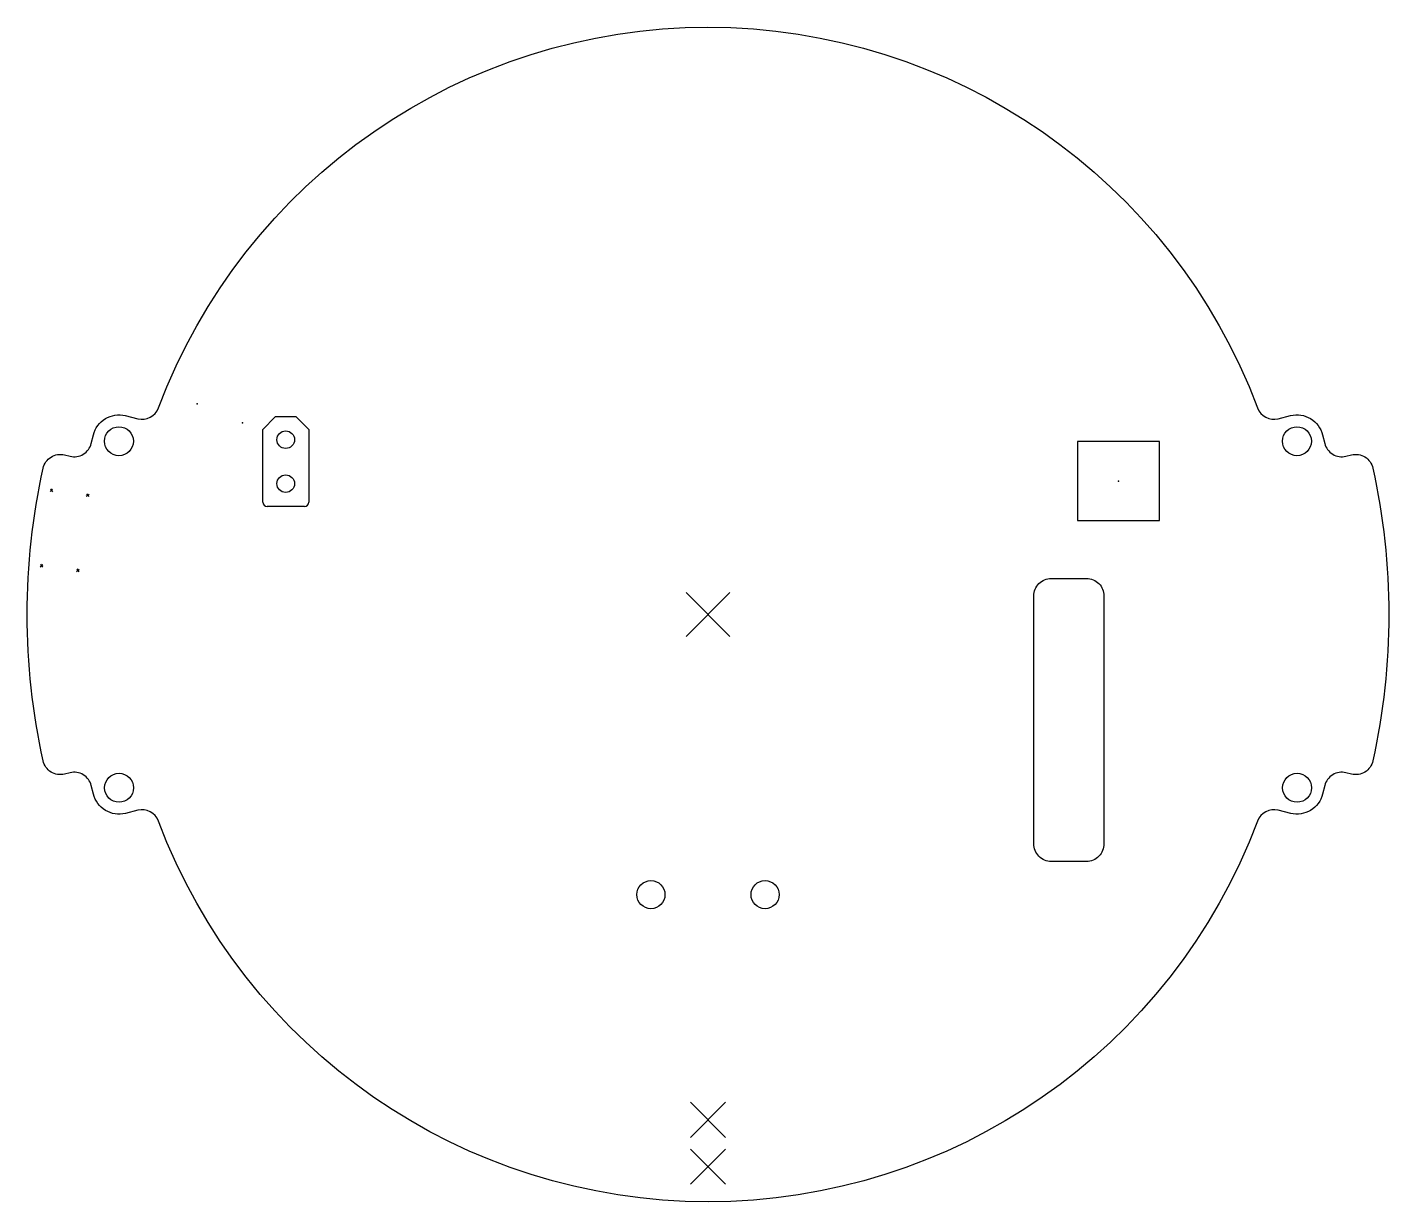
# Model space of a CAD drawing. Header units: millimetres. Extents: x -78 to 78, y -67 to 67.
import ezdxf

# ---------------------------------------------------------------- set-up
doc = ezdxf.new("R2010")
doc.units = ezdxf.units.MM
doc.layers.get('0').update_dxf_attribs({"linetype": 'CONTINUOUS'})

msp = doc.modelspace()

# ---------------------------------------------------------------- linework, layer by layer
for p, q in [((-49.26, 22.5), (-50.67, 21.06)), ((-46.88, 22.5), (-49.26, 22.5)), ((-45.46, 21.06), (-46.88, 22.5)), ((-50.67, 12.77), (-50.67, 21.06)), ((-45.46, 21.06), (-45.46, 12.77)), ((-74.9, 13.99), (-74.61, 14.25)), ((-74.86, 14.29), (-74.64, 13.96)), ((-70.78, 13.45), (-70.44, 13.71)), ((-70.74, 13.74), (-70.48, 13.41)), ((-45.94, 12.29), (-50.19, 12.29)), ((-76.03, 5.42), (-75.73, 5.69)), ((-75.99, 5.72), (-75.77, 5.39)), ((-71.91, 4.88), (-71.57, 5.14)), ((-71.87, 5.18), (-71.61, 4.84)), ((-2.5, -2.5), (2.5, 2.5)), ((2.5, -2.5), (-2.5, 2.5)), ((-2, -59.5), (2, -55.5)), ((2, -59.5), (-2, -55.5)), ((-2, -64.83), (2, -60.83)), ((2, -64.83), (-2, -60.83))]:
    msp.add_line(p, q)
for points in [[(72.63, 18.01), (73.25, 18.17, -0.421995), (75.69, 16.65, -0.108715), (75.69, -16.65, -0.421995), (73.25, -18.17), (72.63, -18.01, 0.414352), (70.21, -19.47), (69.97, -20.44, -0.414214), (66.34, -22.63), (64.91, -22.28, 0.380359), (62.56, -23.51, -0.692416), (-62.56, -23.52, 0.380491), (-64.91, -22.28), (-66.33, -22.63, -0.414214), (-69.97, -20.44), (-70.21, -19.47, 0.414214), (-72.63, -18.01), (-73.25, -18.17, -0.421995), (-75.69, -16.65, -0.108701), (-75.69, 16.65, -0.421872), (-73.26, 18.16), (-72.63, 18.01, 0.414214), (-70.21, 19.47), (-69.97, 20.44, -0.414214), (-66.34, 22.63), (-64.91, 22.28, 0.380359), (-62.56, 23.51, -0.692416), (62.56, 23.52, 0.380491), (64.91, 22.28), (66.33, 22.63, -0.414214), (69.97, 20.44), (70.21, 19.47, 0.414214)], [(45.08, 2.1), (45.08, 1.1), (45.08, -5.1), (45.08, -26.1, -0.414214), (43.08, -28.1), (39.08, -28.1, -0.414214), (37.08, -26.1), (37.08, -5.1), (37.08, 1.1), (37.08, 2.1, -0.414214), (39.08, 4.1), (40.47, 4.1), (41.69, 4.1), (43.08, 4.1, -0.414214)]]:
    msp.add_lwpolyline(points, format="xyb", close=True)
msp.add_lwpolyline([(42.05, 10.68), (51.39, 10.68), (51.39, 19.68), (42.05, 19.68)], close=True)
for centre, radius in [((-67.06, 19.72), 1.65), ((67.05, 19.72), 1.65), ((-67.05, -19.72), 1.65), ((67.06, -19.72), 1.65), ((-6.5, -31.88), 1.6), ((6.5, -31.88), 1.6)]:
    msp.add_circle(centre, radius)
for centre in [(-48.07, 19.89), (-48.07, 14.89)]:
    msp.add_ellipse(centre, major_axis=(-1, 0), ratio=1)
for centre, major_axis, start_param, end_param in [((-50.19, 12.77), (-0.48, 0), 0, 1.570796), ((-45.94, 12.77), (0.48, 0), 4.712389, 6.283185)]:
    msp.add_ellipse(centre, major_axis=major_axis, ratio=1, start_param=start_param, end_param=end_param)
for p in [(-58.16, 23.96), (-52.99, 21.82), (46.72, 15.18), (0, 0), (0, -57.5), (0, -62.83)]:
    msp.add_point(p)

doc.saveas('drawing.dxf')
